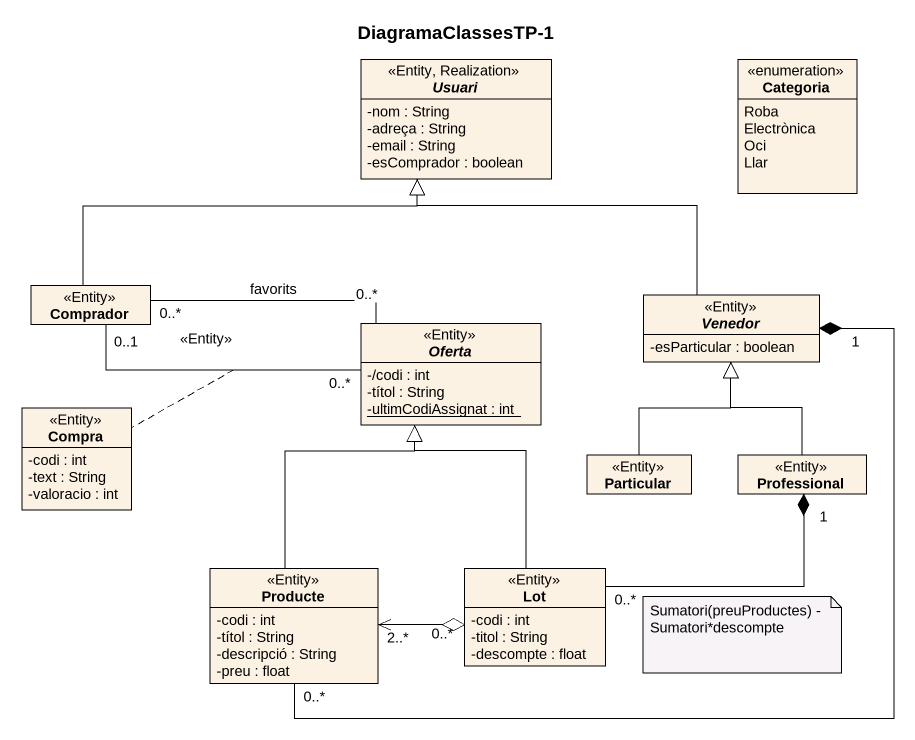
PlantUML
@startuml
title DiagramaClassesTP-1
hide circle
hide empty members
skinparam classAttributeIconSize 0
abstract class Usuari <<Entity, Realization>> {
  -nom : String
  -adreça : String
  -email : String
  -esComprador : boolean
}
enum Categoria {
  Roba
  Electrònica
  Oci
  Llar
}
class Comprador <<Entity>>
abstract class Oferta <<Entity>> {
  -/codi : int
  -títol : String
  {static} -ultimCodiAssignat : int
}
abstract class Venedor <<Entity>> {
  -esParticular : boolean
}
class Compra <<Entity>> {
  -codi : int
  -text : String
  -valoracio : int
}
class Particular <<Entity>>
class Professional <<Entity>>
class Producte <<Entity>> {
  -codi : int
  -títol : String
  -descripció : String
  -preu : float
}
class Lot <<Entity>> {
  -codi : int
  -titol : String
  -descompte : float
}
Comprador -right-|> Usuari
Comprador "0..*" -right- "0..*" Oferta : favorits
Oferta "0..*" -left- "0..1" Comprador : <<Entity>>
(Oferta, Comprador) .. Compra
Venedor -up-|> Usuari
Venedor "1" *-- "0..*" Producte
Particular -up-|> Venedor
Professional -up-|> Venedor
Professional "1" *-left- "0..*" Lot
Producte -up-|> Oferta
Lot -up-|> Oferta
Lot "0..*" o-left-> "2..*" Producte
note as N1
  Sumatori(preuProductes) - Sumatori*descompte
end note
@enduml
